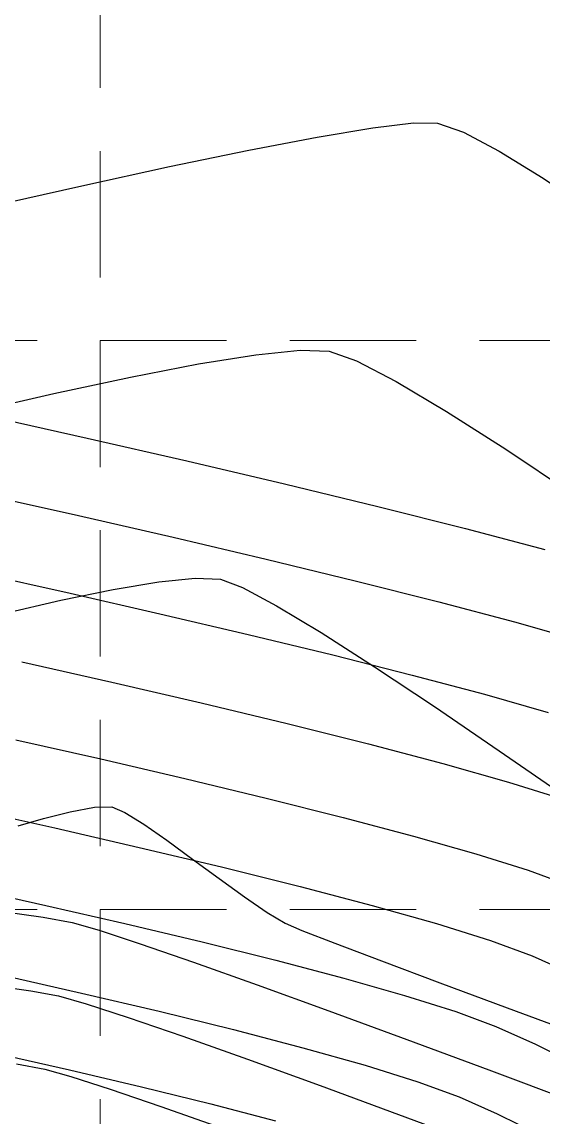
# Model space of a CAD drawing. Header units: inches. Extents: x 2547543 to 2548696, y 7125653 to 7126375.
# Drawn here: x 2547865.1 to 2547881.6, y 7125899.8 to 7125934.46 of the extents above; entities that cross this region are included whole.
import ezdxf

# ---------------------------------------------------------------- set-up
doc = ezdxf.new("R2010")
doc.units = ezdxf.units.IN
doc.header["$MEASUREMENT"] = 0
doc.linetypes.add('HIDDEN', pattern=[0.375, 0.25, -0.125])
for name, color, linetype in [('CONT-MJR', 6, 'Continuous'), ('CONT-MNR', 14, 'Continuous'), ('GRID', 254, 'HIDDEN'), ('V-TOPO-MAJR-E', 6, 'Continuous'), ('V-TOPO-MINR-E', 14, 'Continuous')]:
    doc.layers.add(name, color=color, linetype=linetype)

msp = doc.modelspace()

# ---------------------------------------------------------------- linework, layer by layer
at = {"layer": 'CONT-MJR', "color": 35, "extrusion": (-0.2208525362306048, -0.975307211723829, 0), "elevation": -7512657.995865015}
msp.add_lwpolyline([(911174.9802053983, 580.0000000000009), (911177.9036083927, 580.0000000000009)], dxfattribs=at)
at = {"layer": 'CONT-MJR', "color": 35}
for points, elevation in [([(2547867.952772584, 7125913.57161263), (2547870.773938336, 7125912.915528264)], 580), ([(2547870.773938336, 7125912.915528264), (2547873.502523839, 7125912.259991979)], 580), ([(2547876.075999116, 7125911.615995258), (2547878.431834185, 7125910.994529584)], 580), ([(2547878.431834185, 7125910.994529584), (2547880.507499071, 7125910.406586438)], 580), ([(2547866.608178683, 7125901.299695633), (2547868.885093361, 7125900.763573754)], 575), ([(2547868.885093361, 7125900.763573754), (2547871.077606981, 7125900.222631234)], 575), ([(2547871.077606981, 7125900.222631234), (2547873.125112458, 7125899.686782142)], 575)]:
    msp.add_lwpolyline(points, dxfattribs=dict(at, elevation=elevation))
at = {"layer": 'CONT-MJR', "color": 35, "extrusion": (-0.2427583870425906, -0.9700867824687026, 0), "elevation": -7531270.958311145}
msp.add_lwpolyline([(741783.4417579407, 580.0000000000009), (741786.0945878963, 580.0000000000009)], dxfattribs=at)
at = {"layer": 'CONT-MJR', "color": 35, "extrusion": (-0.2992167234427345, -0.9541851772125757, 0), "elevation": -7561806.541287106}
msp.add_lwpolyline([(298958.25015919, 580.0000000000009), (298960.0663315249, 580.0000000000009)], dxfattribs=at)
at = {"layer": 'CONT-MJR', "color": 35, "extrusion": (-0.2210159739104783, -0.9752701878333014, 0), "elevation": -7512798.31883633}
msp.add_lwpolyline([(909917.9707430007, 575.0000000000009), (909920.3297904478, 575.0000000000009)], dxfattribs=at)
at = {"layer": 'CONT-MNR', "color": 35, "extrusion": (-0.2188712314958213, -0.9757537517342697, 0), "elevation": -7510799.259334981}
msp.add_lwpolyline([(926428.5474434122, 583.0000000000009), (926431.7795568355, 583.0000000000009)], dxfattribs=at)
at = {"layer": 'CONT-MNR', "color": 35, "extrusion": (-0.2231724270283746, -0.9747789840852463, 0), "elevation": -7514812.016671402}
msp.add_lwpolyline([(893298.2202438256, 583), (893301.454630336, 583)], dxfattribs=at)
at = {"layer": 'CONT-MNR', "color": 35, "extrusion": (-0.2284711801918834, -0.9735506765555288, 0), "elevation": -7519559.730702518}
msp.add_lwpolyline([(852413.3921699189, 583), (852416.564498944, 583)], dxfattribs=at)
at = {"layer": 'CONT-MNR', "color": 35, "extrusion": (-0.2351596564311463, -0.9719567562331081, 0), "elevation": -7525242.973004648}
msp.add_lwpolyline([(800693.9117286548, 583.0000000000009), (800696.9577283806, 583.0000000000009)], dxfattribs=at)
at = {"layer": 'CONT-MNR', "color": 35, "extrusion": (-0.2186142609546848, -0.9758113572341927, 0), "elevation": -7510552.571468957}
msp.add_lwpolyline([(928406.8988737583, 582), (928409.9711220809, 582)], dxfattribs=at)
at = {"layer": 'CONT-MNR', "color": 35, "extrusion": (-0.2438658885402877, -0.9698089649031174, 0), "elevation": -7532120.388743733}
msp.add_lwpolyline([(733184.7450283056, 583), (733187.6005214318, 583)], dxfattribs=at)
at = {"layer": 'CONT-MNR', "color": 35, "extrusion": (0.2230478786533337, 0.9748074906504607, 0), "elevation": 7514695.36742245}
msp.add_lwpolyline([(-894258.6528054869, 582.0000000000009), (-894261.7291773157, 582.0000000000009)], dxfattribs=at)
at = {"layer": 'CONT-MNR', "color": 35}
for points, elevation in [([(2547879.139134898, 7125918.432065345), (2547881.653666424, 7125917.767096231)], 583), ([(2547875.653559562, 7125916.779328595), (2547878.295804521, 7125916.113790494)], 582), ([(2547866.627197013, 7125916.3856505), (2547869.471271568, 7125915.735018669)], 581), ([(2547878.295804521, 7125916.113790494), (2547880.699363756, 7125915.476553377)], 582), ([(2547872.261676134, 7125915.079708156), (2547874.942098254, 7125914.429699328)], 581), ([(2547877.456225473, 7125913.794972545), (2547879.747745334, 7125913.185508174)], 581), ([(2547879.747745334, 7125913.185508174), (2547881.760345382, 7125912.611286577)], 581), ([(2547864.912661322, 7125911.745976611), (2547867.598959719, 7125911.137995757)], 579), ([(2547872.835508478, 7125909.899179947), (2547875.269169999, 7125909.288622818)], 579), ([(2547875.269169999, 7125909.288622818), (2547877.502030385, 7125908.697484761)], 579), ([(2547866.14208209, 7125908.954871925), (2547868.814344232, 7125908.34044853)], 578), ([(2547877.502030385, 7125908.697484761), (2547879.475795217, 7125908.135904689)], 579), ([(2547868.814344232, 7125908.34044853), (2547871.423778858, 7125907.719581037)], 578), ([(2547863.367872657, 7125907.059856031), (2547865.863061595, 7125906.502832446)], 577), ([(2547879.93551845, 7125905.394602972), (2547881.257522686, 7125904.908714654)], 578), ([(2547864.499577495, 7125904.293910028), (2547866.985677911, 7125903.730196763)], 576), ([(2547871.802147238, 7125902.571822857), (2547873.999279516, 7125901.999370082)], 576), ([(2547873.999279516, 7125901.999370082), (2547875.966852448, 7125901.446212001)], 576), ([(2547877.638247715, 7125900.923452545), (2547878.946847001, 7125900.442195648)], 576)]:
    msp.add_lwpolyline(points, dxfattribs=dict(at, elevation=elevation))
at = {"layer": 'CONT-MNR', "color": 35, "extrusion": (-0.2284956333244918, -0.9735449376128662, 0), "elevation": -7519578.687922504}
msp.add_lwpolyline([(852224.6544035887, 582.0000000000009), (852227.6741927941, 582.0000000000009)], dxfattribs=at)
at = {"layer": 'CONT-MNR', "color": 35, "extrusion": (-0.2353539086091941, -0.9719097374254336, 0), "elevation": -7525400.399628199}
msp.add_lwpolyline([(799189.8884458805, 582.0000000000009), (799192.7910049041, 582.0000000000009)], dxfattribs=at)
at = {"layer": 'CONT-MNR', "color": 35, "extrusion": (-0.2184171632527907, -0.9758554927839489, 0), "elevation": -7510362.447115012}
msp.add_lwpolyline([(929924.2887662756, 581), (929927.2005007581, 581)], dxfattribs=at)
at = {"layer": 'CONT-MNR', "color": 35, "extrusion": (-0.2286243496580853, -0.9735147182982996, 0), "elevation": -7519688.850277274}
msp.add_lwpolyline([(851230.5799488181, 581), (851233.4462686726, 581)], dxfattribs=at)
at = {"layer": 'CONT-MNR', "color": 35, "extrusion": (-0.2733715221536642, -0.9619085252119292, 0), "elevation": -7550996.871887334}
msp.add_lwpolyline([(502805.8053771788, 582.0000000000005), (502807.9937018992, 582.0000000000005)], dxfattribs=at)
at = {"layer": 'CONT-MNR', "color": 35, "extrusion": (-0.2447835428083005, -0.9695777519983723, 0), "elevation": -7532805.948639943}
msp.add_lwpolyline([(726056.2788820157, 581.0000000000009), (726058.8718945042, 581.0000000000009)], dxfattribs=at)
at = {"layer": 'CONT-MNR', "color": 35, "extrusion": (-0.2266126131549852, -0.9739849709102646, 0), "elevation": -7517909.287023108}
msp.add_lwpolyline([(866763.4051645542, 579), (866766.1366035459, 579)], dxfattribs=at)
at = {"layer": 'CONT-MNR', "color": 35, "extrusion": (-0.2339284944941173, -0.9722538040366393, 0), "elevation": -7524213.063273005}
msp.add_lwpolyline([(810223.032221877, 579), (810225.6819088452, 579)], dxfattribs=at)
at = {"layer": 'CONT-MNR', "color": 35, "extrusion": (-0.218133307031466, -0.9759189824793431, 0), "elevation": -7510084.283924917}
msp.add_lwpolyline([(932110.1108516352, 578), (932112.8469429712, 578)], dxfattribs=at)
at = {"layer": 'CONT-MNR', "color": 35, "extrusion": (-0.3005121023096177, -0.9537780016153937, 0), "elevation": -7562203.039260801}
msp.add_lwpolyline([(288689.759994912, 579.0000000000009), (288691.4966410203, 579.0000000000009)], dxfattribs=at)
at = {"layer": 'CONT-MNR', "color": 35, "extrusion": (-0.2409653903530935, -0.9705337091786053, 0), "elevation": -7529882.48254981}
msp.add_lwpolyline([(755697.9681613019, 578.0000000000009), (755700.525229539, 578.0000000000009)], dxfattribs=at)
at = {"layer": 'CONT-MNR', "color": 35, "extrusion": (-0.3458434246749139, -0.9382922389155348, 0), "elevation": -7567351.745879801}
msp.add_lwpolyline([(-73791.20115574123, 579.0000000000005), (-73789.83623934817, 579.0000000000005)], dxfattribs=at)
at = {"layer": 'CONT-MNR', "color": 35, "extrusion": (0.2536694233719556, 0.967290971552066, 0), "elevation": 7539143.309685703}
msp.add_lwpolyline([(-656910.6795173557, 578.0000000000009), (-656913.0460452135, 578.0000000000009)], dxfattribs=at)
at = {"layer": 'CONT-MNR', "color": 35, "extrusion": (-0.2240800970324584, -0.9745707312011397, 0), "elevation": -7515625.940756904}
msp.add_lwpolyline([(886301.6765674404, 577), (886304.2414735164, 577)], dxfattribs=at)
at = {"layer": 'CONT-MNR', "color": 35, "extrusion": (-0.2715894686402415, -0.9624131963578386, 0), "elevation": -7550042.796454092}
msp.add_lwpolyline([(516788.5116319999, 578.0000000000009), (516790.6226119404, 578.0000000000009)], dxfattribs=at)
at = {"layer": 'CONT-MNR', "color": 35, "extrusion": (-0.2317510499683889, -0.9727751286081225, 0), "elevation": -7522375.223892388}
msp.add_lwpolyline([(827066.7934344758, 577), (827069.3061432056, 577)], dxfattribs=at)
at = {"layer": 'CONT-MNR', "color": 35, "extrusion": (-0.2988003050527742, -0.9543156593603445, 0), "elevation": -7561670.407160725}
msp.add_lwpolyline([(302257.2238633716, 578), (302259.0149507043, 578)], dxfattribs=at)
at = {"layer": 'CONT-MNR', "color": 35, "extrusion": (-0.2415544421643084, -0.9703872688111123, 0), "elevation": -7530337.337785929}
msp.add_lwpolyline([(751127.3030195516, 577), (751129.7031370238, 577)], dxfattribs=at)
at = {"layer": 'CONT-MNR', "color": 35, "extrusion": (-0.2545916205163665, -0.9670486579086134, 0), "elevation": -7539763.79093757}
msp.add_lwpolyline([(649721.6547524943, 577.0000000000005), (649723.8820561736, 577.0000000000005)], dxfattribs=at)
at = {"layer": 'CONT-MNR', "color": 35, "extrusion": (-0.4108464522892978, -0.9117045533731296, 0), "elevation": -7543507.927686675}
msp.add_lwpolyline([(-604737.8071588189, 578), (-604736.3693670686, 578)], dxfattribs=at)
at = {"layer": 'CONT-MNR', "color": 35, "extrusion": (-0.2728416012171155, -0.9620589694219792, 0), "elevation": -7550706.423669592}
msp.add_lwpolyline([(506963.1639500032, 577.0000000000009), (506965.1585297605, 577.0000000000009)], dxfattribs=at)
at = {"layer": 'CONT-MNR', "color": 35, "extrusion": (-0.228947273133486, -0.9734388250551449, 0), "elevation": -7519958.553256604}
msp.add_lwpolyline([(848736.4172948147, 576), (848738.9407158627, 576)], dxfattribs=at)
at = {"layer": 'CONT-MNR', "color": 35, "extrusion": (-0.3002579861142592, -0.9538580301987343, 0), "elevation": -7562120.903116222}
msp.add_lwpolyline([(290703.655052701, 577.0000000000009), (290705.3576335046, 577.0000000000009)], dxfattribs=at)
at = {"layer": 'CONT-MNR', "color": 35, "extrusion": (-0.2389036005044433, -0.9710432892852993, 0), "elevation": -7528255.619626161}
msp.add_lwpolyline([(771687.6037307852, 576), (771690.0341819639, 576)], dxfattribs=at)
at = {"layer": 'CONT-MNR', "color": 35, "extrusion": (0.3460030514267145, 0.938233386958385, 0), "elevation": 7567334.092353471}
msp.add_lwpolyline([(75079.24486181047, 577.0000000000009), (75077.89204050973, 577.0000000000009)], dxfattribs=at)
at = {"layer": 'CONT-MNR', "color": 35, "extrusion": (-0.4087923469809011, -0.9126274251028437, 0), "elevation": -7544848.09703218}
msp.add_lwpolyline([(-587749.2219290705, 577), (-587747.846371124, 577)], dxfattribs=at)
at = {"layer": 'CONT-MNR', "color": 35, "extrusion": (-0.4460089088226046, -0.8950285209147638, 0), "elevation": -7514263.412598273}
msp.add_lwpolyline([(-897789.3429368711, 577.0000000000009), (-897787.7172166668, 577.0000000000009)], dxfattribs=at)
at = {"layer": 'CONT-MNR', "color": 35, "extrusion": (0.2985082698048483, 0.9544070477831332, 0), "elevation": 7561572.608615234}
msp.add_lwpolyline([(-304570.2681326307, 576), (-304572.0193720735, 576)], dxfattribs=at)
at = {"layer": 'CONT-MNR', "color": 35, "extrusion": (-0.4067279535305141, -0.9135493264279055, 0), "elevation": -7546155.139054711}
msp.add_lwpolyline([(-570689.8082045033, 576), (-570688.4952378664, 576)], dxfattribs=at)
at = {"layer": 'CONT-MNR', "color": 35, "extrusion": (0.4422986159694912, 0.8968678466259523, 0), "elevation": 7517914.368284994}
msp.add_lwpolyline([(866663.8866439257, 576), (866662.3614456481, 576)], dxfattribs=at)
at = {"layer": 'GRID', "color": 252, "linetype": 'HIDDEN', "lineweight": 0, "ltscale": 16}
for p, q in [((2547867.583313598, 7126356.376313465), (2547867.583313598, 7125726.296813901)), ((2547561.583313602, 7125924.376313471), (2548677.583313586, 7125924.376313471)), ((2547561.583313602, 7125906.376313471), (2548677.583313586, 7125906.376313471))]:
    msp.add_line(p, q, dxfattribs=at)
at = {"layer": 'V-TOPO-MAJR-E', "color": 35, "elevation": 580}
for points in [[(2547867.98902603, 7125916.500371138), (2547869.431796144, 7125916.743039833)], [(2547869.431796144, 7125916.743039833), (2547870.588121369, 7125916.862288818)], [(2547866.3306011, 7125916.159348778), (2547867.98902603, 7125916.500371138)], [(2547873.166410055, 7125915.988912945), (2547874.577596868, 7125915.137104103)], [(2547876.260625667, 7125914.05841673), (2547878.158584141, 7125912.797561572)], [(2547878.158584141, 7125912.797561572), (2547880.214559976, 7125911.399249376)]]:
    msp.add_lwpolyline(points, dxfattribs=at)
at = {"layer": 'V-TOPO-MAJR-E', "color": 35, "extrusion": (-0.03656311035302023, -0.9993313459315248, 0), "elevation": -7214310.162465929}
msp.add_lwpolyline([(2285621.25948436, 580.0000000000009), (2285622.059109299, 580.0000000000009)], dxfattribs=at)
at = {"layer": 'V-TOPO-MAJR-E', "color": 35, "extrusion": (-0.3542189134640049, -0.9351625320469057, 0), "elevation": -7566394.663176749}
msp.add_lwpolyline([(-141460.6602438609, 580.0000000000009), (-141459.9151692023, 580.0000000000009)], dxfattribs=at)
at = {"layer": 'V-TOPO-MAJR-E', "color": 35, "extrusion": (-0.4724396705304327, -0.8813630113120792, 0), "elevation": -7484235.133637302}
msp.add_lwpolyline([(-1120965.463775885, 580), (-1120964.235641166, 580)], dxfattribs=at)
at = {"layer": 'V-TOPO-MAJR-E', "color": 35, "extrusion": (0.2239184179265396, -0.9746078914688078, 0), "elevation": -6374459.925009924}
msp.add_lwpolyline([(4078792.654618067, 580.0000000000005), (4078794.504890048, 580.0000000000005)], dxfattribs=at)
at = {"layer": 'V-TOPO-MAJR-E', "color": 35, "extrusion": (-0.5396032722050396, -0.8419194193185081, 0), "elevation": -7374287.793582961}
msp.add_lwpolyline([(-1700062.040570053, 580.0000000000005), (-1700060.041532187, 580.0000000000005)], dxfattribs=at)
at = {"layer": 'V-TOPO-MAJR-E', "color": 35, "extrusion": (0.5686155654969447, 0.8226033908722902, 0), "elevation": 7310563.229098541}
msp.add_lwpolyline([(1956009.235931855, 580), (1956006.613670739, 580)], dxfattribs=at)
at = {"layer": 'V-TOPO-MINR-E', "color": 35}
for points, elevation in [([(2547874.445614834, 7125930.819311272), (2547876.207358285, 7125931.112726332)], 582), ([(2547877.501191184, 7125931.266462119), (2547878.262090714, 7125931.262629728)], 582), ([(2547878.262090714, 7125931.262629728), (2547879.078633591, 7125930.971462166)], 582), ([(2547869.778487543, 7125929.884998978), (2547872.280983647, 7125930.404105851)], 582), ([(2547867.003149337, 7125929.279879562), (2547869.778487543, 7125929.884998978)], 582), ([(2547864.019991846, 7125928.606636509), (2547867.003149337, 7125929.279879562)], 582), ([(2547873.909382075, 7125924.075922957), (2547874.824651175, 7125924.047840885)], 581), ([(2547876.95023045, 7125923.084462814), (2547878.545465192, 7125922.136365659)], 581), ([(2547863.500807329, 7125922.107914044), (2547866.117184603, 7125922.705819078)], 581), ([(2547878.545465192, 7125922.136365659), (2547880.415856339, 7125920.943118795)], 581), ([(2547865.780862473, 7125909.250196074), (2547866.631145767, 7125909.465311966)], 579), ([(2547868.360551901, 7125909.444572669), (2547868.960214979, 7125909.073629248)], 579), ([(2547864.982878096, 7125909.020637303), (2547865.780862473, 7125909.250196074)], 579), ([(2547869.693650441, 7125908.563136987), (2547870.505747398, 7125907.97079993)], 579), ([(2547872.145482238, 7125906.771407615), (2547872.862898342, 7125906.279760449)], 579), ([(2547865.772672709, 7125906.130773994), (2547866.693903149, 7125905.960454587)], 578), ([(2547870.533931585, 7125904.70957835), (2547872.546622882, 7125903.993568382)], 578), ([(2547876.484230255, 7125904.745138362), (2547878.328579274, 7125904.0553785)], 579), ([(2547864.125116433, 7125903.974654641), (2547865.385773901, 7125903.803293647)], 577), ([(2547865.385773901, 7125903.803293647), (2547866.259313742, 7125903.641715681)], 577), ([(2547872.546622882, 7125903.993568382), (2547874.818808847, 7125903.169707967)], 578), ([(2547867.131989841, 7125903.392818372), (2547868.466380585, 7125902.957206299)], 577), ([(2547880.462312345, 7125903.26398344), (2547882.810324982, 7125902.39770539)], 579), ([(2547877.286381735, 7125902.263002203), (2547879.885233804, 7125901.298456185)], 578), ([(2547872.240306592, 7125901.634340529), (2547874.539842149, 7125900.80133817)], 577), ([(2547865.824724334, 7125901.322976775), (2547866.651074104, 7125901.089253495)], 576), ([(2547866.651074104, 7125901.089253495), (2547867.895490878, 7125900.686733346)], 576), ([(2547874.539842149, 7125900.80133817), (2547877.021092937, 7125899.890123717)], 577), ([(2547869.494851756, 7125900.139679253), (2547871.386033835, 7125899.472354143)], 576)]:
    msp.add_lwpolyline(points, dxfattribs=dict(at, elevation=elevation))
at = {"layer": 'V-TOPO-MINR-E', "color": 35, "extrusion": (0.1179919556886958, -0.9930145509471434, 0), "elevation": -6775524.387425316}
msp.add_lwpolyline([(3370880.696012302, 582), (3370881.998946785, 582)], dxfattribs=at)
at = {"layer": 'V-TOPO-MINR-E', "color": 35, "extrusion": (0.1883793091038415, -0.9820963475655325, 0), "elevation": -6518383.802902007}
msp.add_lwpolyline([(3844633.907465019, 582), (3844636.111557513, 582)], dxfattribs=at)
at = {"layer": 'V-TOPO-MINR-E', "color": 35, "extrusion": (-0.4683922376708745, -0.8835206345579435, 0), "elevation": -7489313.83667835}
msp.add_lwpolyline([(-1086627.012880094, 582), (-1086625.733071413, 582)], dxfattribs=at)
at = {"layer": 'V-TOPO-MINR-E', "color": 35, "extrusion": (0.5245687248536466, 0.8513681065822347, 0), "elevation": 7403328.120964322}
msp.add_lwpolyline([(1568856.258990498, 582.0000000000009), (1568854.624682429, 582.0000000000009)], dxfattribs=at)
at = {"layer": 'V-TOPO-MINR-E', "color": 35, "extrusion": (-0.5543570735620674, -0.8322789406152848, 0), "elevation": -7343197.255380844}
msp.add_lwpolyline([(-1829761.232679237, 582.0000000000009), (-1829759.312020234, 582.0000000000009)], dxfattribs=at)
at = {"layer": 'V-TOPO-MINR-E', "color": 35, "extrusion": (0.1585999892529641, -0.9873429208785365, 0), "elevation": -6631637.997281873}
msp.add_lwpolyline([(3645793.505687062, 581.0000000000009), (3645795.343330042, 581.0000000000009)], dxfattribs=at)
at = {"layer": 'V-TOPO-MINR-E', "color": 35, "extrusion": (0.1016682878393004, -0.9948183549009464, 0), "elevation": -6829962.088361424}
msp.add_lwpolyline([(3259150.822528064, 581.0000000000009), (3259152.231098455, 581.0000000000009)], dxfattribs=at)
at = {"layer": 'V-TOPO-MINR-E', "color": 35, "extrusion": (0.3370277821339051, 0.9414947020933793, 0), "elevation": 7567724.339868998}
msp.add_lwpolyline([(2823.728492293973, 581), (2822.809362122323, 581)], dxfattribs=at)
at = {"layer": 'V-TOPO-MINR-E', "color": 35, "extrusion": (0.189858149006133, -0.9818115314335869, 0), "elevation": -6512579.989292132}
msp.add_lwpolyline([(3854441.305671869, 581.0000000000009), (3854443.500192257, 581.0000000000009)], dxfattribs=at)
at = {"layer": 'V-TOPO-MINR-E', "color": 35, "extrusion": (-0.4604041313245805, -0.8877094321112391, 0), "elevation": -7498802.208569627}
msp.add_lwpolyline([(-1019031.44664416, 581.0000000000009), (-1019030.027009489, 581.0000000000009)], dxfattribs=at)
at = {"layer": 'V-TOPO-MINR-E', "color": 35, "extrusion": (0.2094568244392427, -0.9778178964898466, 0), "elevation": -6434186.804751419}
msp.add_lwpolyline([(3983922.22840356, 581.0000000000009), (3983924.70528253, 581.0000000000009)], dxfattribs=at)
at = {"layer": 'V-TOPO-MINR-E', "color": 35, "extrusion": (0.5543114946587633, 0.8323092976106706, 0), "elevation": 7343289.656521491}
msp.add_lwpolyline([(1829355.329482991, 581), (1829352.823572857, 581)], dxfattribs=at)
at = {"layer": 'V-TOPO-MINR-E', "color": 35, "extrusion": (0.182072344616124, -0.9832851373462265, 0), "elevation": -6542904.816014159}
msp.add_lwpolyline([(3802710.434217614, 579), (3802711.215143645, 579)], dxfattribs=at)
at = {"layer": 'V-TOPO-MINR-E', "color": 35, "extrusion": (0.01954440015890389, -0.9998089899687984, 0), "elevation": -7074751.947282288}
msp.add_lwpolyline([(2686652.359652442, 579.0000000000009), (2686652.910511033, 579.0000000000009)], dxfattribs=at)
at = {"layer": 'V-TOPO-MINR-E', "color": 35, "extrusion": (0.3894480465978582, 0.9210484346662301, 0), "elevation": 7555570.09550239}
msp.add_lwpolyline([(428461.7941916455, 579.0000000000009), (428461.3482001121, 579.0000000000009)], dxfattribs=at)
at = {"layer": 'V-TOPO-MINR-E', "color": 35, "extrusion": (0.5712728229748301, 0.8207602340089146, 0), "elevation": 7304191.09227015}
msp.add_lwpolyline([(1979648.668744041, 579.0000000000005), (1979647.775139024, 579.0000000000005)], dxfattribs=at)
at = {"layer": 'V-TOPO-MINR-E', "color": 35, "extrusion": (-0.5936592315623529, -0.804716544368759, 0), "elevation": -7246902.884314302}
msp.add_lwpolyline([(-2180047.501245003, 579), (-2180046.462807845, 579)], dxfattribs=at)
at = {"layer": 'V-TOPO-MINR-E', "color": 35, "extrusion": (-0.5869353850399699, -0.8096337775735288, 0), "elevation": -7264811.13671277}
msp.add_lwpolyline([(-2119604.477863273, 579), (-2119603.484713901, 579)], dxfattribs=at)
at = {"layer": 'V-TOPO-MINR-E', "color": 35, "extrusion": (-0.1361794521526546, -0.9906841862124391, 0), "elevation": -7406489.481273134}
msp.add_lwpolyline([(1553726.97107739, 578), (1553728.336598745, 578)], dxfattribs=at)
at = {"layer": 'V-TOPO-MINR-E', "color": 35, "extrusion": (0.5115240538861251, 0.8592689580660439, 0), "elevation": 7426368.319902247}
msp.add_lwpolyline([(1455764.407648255, 579), (1455763.737736892, 579)], dxfattribs=at)
at = {"layer": 'V-TOPO-MINR-E', "color": 35, "extrusion": (-0.2744033763355784, -0.9616146770175853, 0), "elevation": -7551518.981880216}
msp.add_lwpolyline([(494693.352942978, 578), (494694.2364162088, 578)], dxfattribs=at)
at = {"layer": 'V-TOPO-MINR-E', "color": 35, "extrusion": (-0.3925835268219249, -0.9197163554422956, 0), "elevation": -7554065.378075078}
msp.add_lwpolyline([(-454192.4115667637, 579), (-454191.8401189065, 579)], dxfattribs=at)
at = {"layer": 'V-TOPO-MINR-E', "color": 35, "extrusion": (-0.310635280741867, -0.9505291801719827, 0), "elevation": -7564838.869795645}
msp.add_lwpolyline([(208264.7240163623, 578.0000000000009), (208266.0931260693, 578.0000000000009)], dxfattribs=at)
at = {"layer": 'V-TOPO-MINR-E', "color": 35, "extrusion": (-0.3637560282303763, -0.9314942575915655, 0), "elevation": -7564544.765173093}
msp.add_lwpolyline([(-218761.1929834103, 579), (-218760.0762106073, 579)], dxfattribs=at)
at = {"layer": 'V-TOPO-MINR-E', "color": 35, "extrusion": (-0.3263457565290439, -0.9452504679689325, 0), "elevation": -7567251.498364917}
msp.add_lwpolyline([(82865.26419983199, 578), (82867.05112185981, 578)], dxfattribs=at)
at = {"layer": 'V-TOPO-MINR-E', "color": 35, "extrusion": (-0.354679678820815, -0.9349878744837088, 0), "elevation": -7566314.544532187}
msp.add_lwpolyline([(-145181.5706349313, 579), (-145179.9878759244, 579)], dxfattribs=at)
at = {"layer": 'V-TOPO-MINR-E', "color": 35, "extrusion": (-0.3477484671689284, -0.9375878644594654, 0), "elevation": -7567181.948921748}
msp.add_lwpolyline([(-89162.41145553114, 579.0000000000009), (-89160.13568687858, 579.0000000000009)], dxfattribs=at)
at = {"layer": 'V-TOPO-MINR-E', "color": 35, "extrusion": (-0.2742741354329991, -0.9616515474081457, 0), "elevation": -7551450.079209415}
msp.add_lwpolyline([(495708.4703476361, 577.0000000000009), (495709.3778240515, 577.0000000000009)], dxfattribs=at)
at = {"layer": 'V-TOPO-MINR-E', "color": 35, "extrusion": (-0.3449013915268719, -0.9386389242529992, 0), "elevation": -7567415.655989175}
msp.add_lwpolyline([(-66199.44005998317, 578.0000000000009), (-66196.81117594149, 578.0000000000009)], dxfattribs=at)
at = {"layer": 'V-TOPO-MINR-E', "color": 35, "extrusion": (-0.3259869461094919, -0.9453742703110801, 0), "elevation": -7567217.168920553}
msp.add_lwpolyline([(85737.94896087749, 577), (85739.77480445057, 577)], dxfattribs=at)
at = {"layer": 'V-TOPO-MINR-E', "color": 35, "extrusion": (-0.3348261050665037, -0.9422799368372409, 0), "elevation": -7567688.280343709}
msp.add_lwpolyline([(14868.83109093318, 577), (14871.00435218168, 577)], dxfattribs=at)
at = {"layer": 'V-TOPO-MINR-E', "color": 35, "extrusion": (-0.179490251937483, -0.9837597519005435, 0), "elevation": -7467491.996342064}
msp.add_lwpolyline([(1227457.114646844, 576), (1227458.02786394, 576)], dxfattribs=at)
at = {"layer": 'V-TOPO-MINR-E', "color": 35, "extrusion": (-0.3503910229094852, -0.9366035079287526, 0), "elevation": -7566898.392525693}
msp.add_lwpolyline([(-110498.606827003, 578.0000000000009), (-110495.7603466283, 578.0000000000009)], dxfattribs=at)
at = {"layer": 'V-TOPO-MINR-E', "color": 35, "extrusion": (-0.3236370045803402, -0.94618131944478, 0), "elevation": -7566978.447768904}
msp.add_lwpolyline([(104539.8539351844, 576), (104541.5442675184, 576)], dxfattribs=at)
at = {"layer": 'V-TOPO-MINR-E', "color": 35, "extrusion": (0.3479320662684145, 0.9375197476651849, 0), "elevation": 7567159.983422838}
msp.add_lwpolyline([(90644.05089563923, 577.0000000000009), (90641.2851233189, 577.0000000000009)], dxfattribs=at)

doc.saveas('drawing.dxf')
